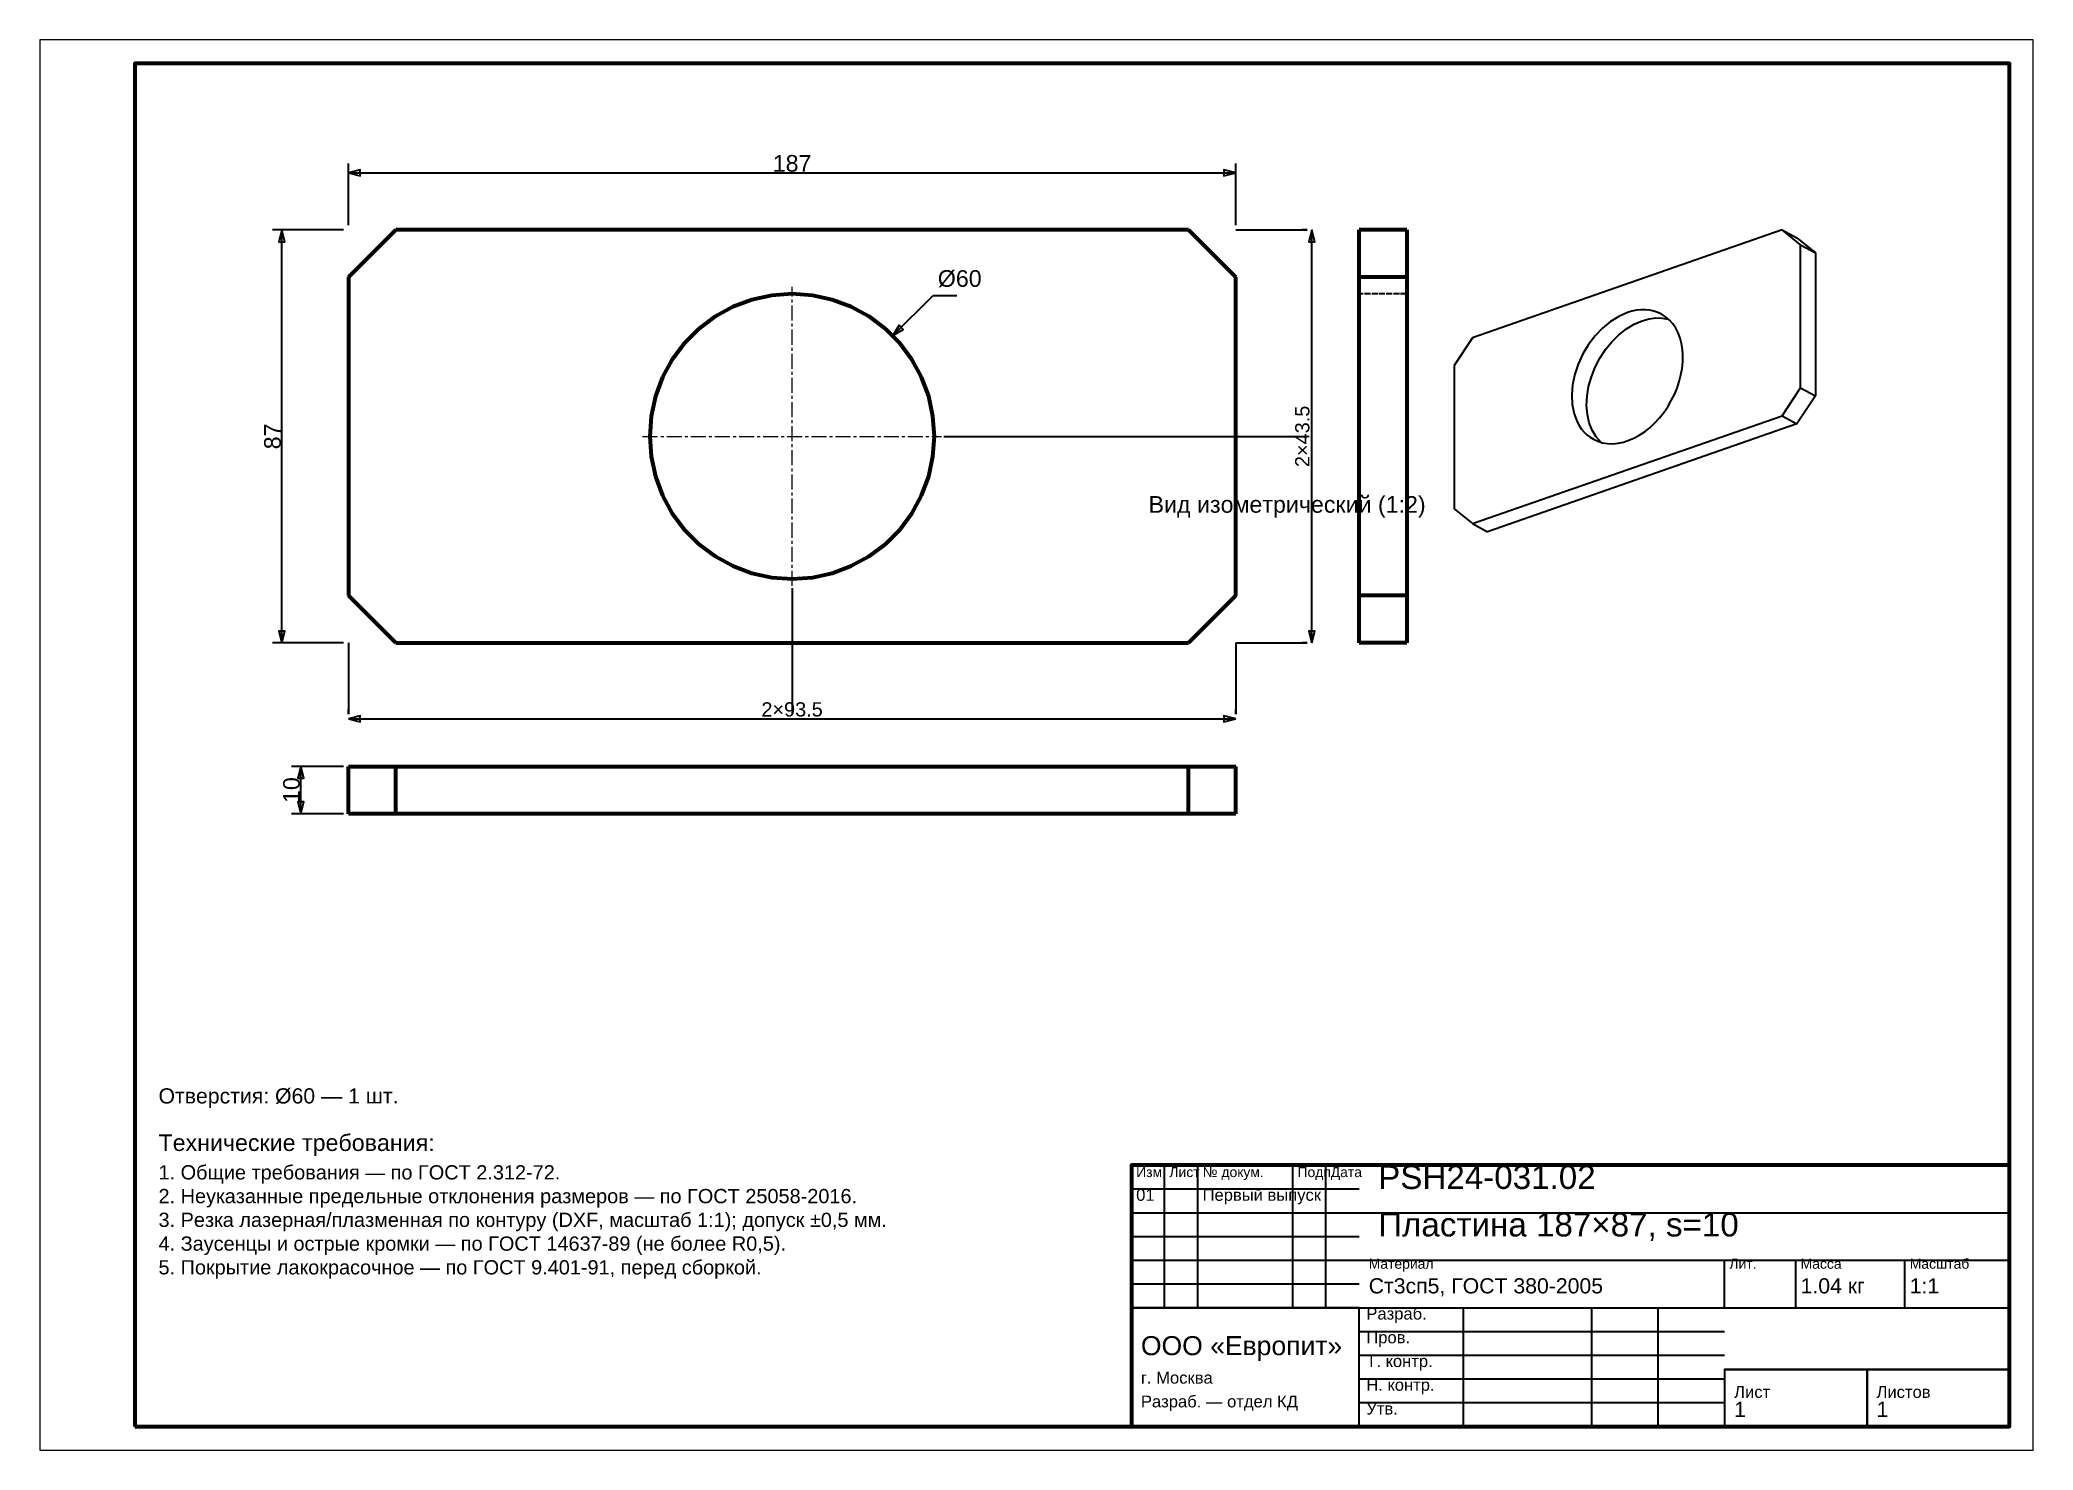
# Model space of a CAD drawing. Header units: millimetres. Extents: x 0 to 420, y 0 to 297.
import ezdxf
from ezdxf.enums import TextEntityAlignment as Align

# ---------------------------------------------------------------- set-up
doc = ezdxf.new("R2010")
doc.units = ezdxf.units.MM
doc.linetypes.add('CENTER', pattern=[5.08, 3.175, -0.635, 0.635, -0.635])
doc.linetypes.add('DASHED', pattern=[1.524, 1.27, -0.254])
doc.styles.add('GOST', font='Arial')

msp = doc.modelspace()

# ---------------------------------------------------------------- linework, layer by layer
at = {"color": 7, "lineweight": 35}
for p, q in [((65, 258), (65, 271)), ((65, 269), (252, 269)), ((252, 258), (252, 271)), ((64, 257), (49, 257)), ((51, 170), (51, 257)), ((252, 257), (267, 257)), ((267, 257), (266, 257)), ((268, 170), (268, 257)), ((179.71, 234.71), (188.2, 243.2)), ((188.2, 243.2), (193.2, 243.2)), ((190.5, 213.5), (267, 213.5)), ((158.5, 181.5), (158.5, 155)), ((64, 170), (49, 170)), ((65, 170), (65, 155)), ((252, 170), (252, 155)), ((252, 170), (267, 170)), ((267, 170), (266, 170)), ((65, 155), (65, 156)), ((252, 155), (252, 156)), ((65, 154), (252, 154)), ((64, 144), (53, 144)), ((55, 134), (55, 144)), ((64, 134), (53, 134)), ((237, 30), (237, 60)), ((244, 30), (244, 60)), ((264, 30), (264, 60)), ((271, 30), (271, 60)), ((230, 55), (278, 55)), ((230, 50), (278, 50)), ((278, 50), (415, 50)), ((230, 45), (278, 45)), ((230, 40), (278, 40)), ((278, 40), (415, 40)), ((355, 30), (355, 40)), ((370, 30), (370, 40)), ((393, 30), (393, 40)), ((230, 35), (278, 35)), ((230, 30), (278, 30)), ((278, 30), (415, 30)), ((300, 5), (300, 30)), ((327, 5), (327, 30)), ((341, 5), (341, 30)), ((278, 25), (355, 25)), ((278, 20), (355, 20)), ((355, 17), (415, 17)), ((278, 15), (355, 15)), ((278, 10), (355, 10))]:
    msp.add_line(p, q, dxfattribs=at)
at = {"color": 1, "lineweight": 70}
for p, q in [((75, 257), (65, 247)), ((242, 257), (75, 257)), ((252, 247), (242, 257)), ((288, 257), (278, 257)), ((278, 247), (278, 257)), ((288, 257), (288, 247)), ((65, 247), (65, 180)), ((252, 180), (252, 247)), ((278, 180), (278, 247)), ((288, 247), (278, 247)), ((288, 247), (288, 180)), ((146.04, 240.79), (142.28, 238.74)), ((150.05, 242.28), (146.04, 240.79)), ((154.23, 243.19), (150.05, 242.28)), ((158.5, 243.5), (154.23, 243.19)), ((162.77, 243.19), (158.5, 243.5)), ((166.95, 242.28), (162.77, 243.19)), ((170.96, 240.79), (166.95, 242.28)), ((174.72, 238.74), (170.96, 240.79)), ((138.85, 236.17), (135.83, 233.15)), ((142.28, 238.74), (138.85, 236.17)), ((178.15, 236.17), (174.72, 238.74)), ((181.17, 233.15), (178.15, 236.17)), ((135.83, 233.15), (133.26, 229.72)), ((183.74, 229.72), (181.17, 233.15)), ((133.26, 229.72), (131.21, 225.96)), ((185.79, 225.96), (183.74, 229.72)), ((131.21, 225.96), (129.72, 221.95)), ((187.28, 221.95), (185.79, 225.96)), ((129.72, 221.95), (128.81, 217.77)), ((188.19, 217.77), (187.28, 221.95)), ((128.81, 217.77), (128.5, 213.5)), ((188.5, 213.5), (188.19, 217.77)), ((128.5, 213.5), (128.81, 209.23)), ((188.19, 209.23), (188.5, 213.5)), ((128.81, 209.23), (129.72, 205.05)), ((187.28, 205.05), (188.19, 209.23)), ((129.72, 205.05), (131.21, 201.04)), ((185.79, 201.04), (187.28, 205.05)), ((131.21, 201.04), (133.26, 197.28)), ((183.74, 197.28), (185.79, 201.04)), ((133.26, 197.28), (135.83, 193.85)), ((135.83, 193.85), (138.85, 190.83)), ((178.15, 190.83), (181.17, 193.85)), ((181.17, 193.85), (183.74, 197.28)), ((138.85, 190.83), (142.28, 188.26)), ((174.72, 188.26), (178.15, 190.83)), ((142.28, 188.26), (146.04, 186.21)), ((146.04, 186.21), (150.05, 184.72)), ((166.95, 184.72), (170.96, 186.21)), ((170.96, 186.21), (174.72, 188.26)), ((150.05, 184.72), (154.23, 183.81)), ((154.23, 183.81), (158.5, 183.5)), ((158.5, 183.5), (162.77, 183.81)), ((162.77, 183.81), (166.95, 184.72)), ((65, 180), (75, 170)), ((242, 170), (252, 180)), ((278, 170), (278, 180)), ((288, 180), (278, 180)), ((288, 180), (288, 170)), ((75, 170), (242, 170)), ((288, 170), (278, 170)), ((65, 134), (65, 144)), ((65, 144), (75, 144)), ((75, 144), (242, 144)), ((75, 134), (75, 144)), ((242, 134), (242, 144)), ((242, 144), (252, 144)), ((252, 134), (252, 144)), ((75, 134), (65, 134)), ((242, 134), (75, 134)), ((252, 134), (242, 134))]:
    msp.add_line(p, q, dxfattribs=at)
at = {"color": 5, "linetype": 'DASHED', "lineweight": 35}
for p, q in [((65, 247), (75, 257)), ((75, 257), (242, 257)), ((242, 257), (252, 247)), ((288, 257), (278, 257)), ((278, 257), (278, 247)), ((288, 247), (288, 257)), ((65, 180), (65, 247)), ((252, 247), (252, 180)), ((288, 247), (278, 247)), ((278, 247), (278, 180)), ((288, 180), (288, 247)), ((142.28, 238.74), (146.04, 240.79)), ((146.04, 240.79), (150.05, 242.28)), ((150.05, 242.28), (154.23, 243.19)), ((154.23, 243.19), (158.5, 243.5)), ((158.5, 243.5), (162.77, 243.19)), ((162.77, 243.19), (166.95, 242.28)), ((166.95, 242.28), (170.96, 240.79)), ((170.96, 240.79), (174.72, 238.74)), ((288, 243.5), (278, 243.5)), ((278, 243.5), (278, 242.75)), ((278, 242.75), (278, 243.5)), ((278, 242.75), (278, 240.53)), ((278, 240.53), (278, 242.75)), ((278, 240.53), (278, 236.95)), ((278, 236.95), (278, 240.53)), ((288, 243.5), (288, 242.75)), ((288, 242.75), (288, 243.5)), ((288, 242.75), (288, 240.53)), ((288, 240.53), (288, 242.75)), ((288, 240.53), (288, 236.95)), ((288, 236.95), (288, 240.53)), ((135.83, 233.15), (138.85, 236.17)), ((138.85, 236.17), (142.28, 238.74)), ((174.72, 238.74), (178.15, 236.17)), ((178.15, 236.17), (181.17, 233.15)), ((278, 236.95), (278, 232.2)), ((278, 232.2), (278, 236.95)), ((288, 236.95), (288, 232.2)), ((288, 232.2), (288, 236.95)), ((133.26, 229.72), (135.83, 233.15)), ((181.17, 233.15), (183.74, 229.72)), ((278, 232.2), (278, 226.52)), ((278, 226.52), (278, 232.2)), ((288, 232.2), (288, 226.52)), ((288, 226.52), (288, 232.2)), ((131.21, 225.96), (133.26, 229.72)), ((183.74, 229.72), (185.79, 225.96)), ((129.72, 221.95), (131.21, 225.96)), ((185.79, 225.96), (187.28, 221.95)), ((278, 226.52), (278, 220.18)), ((278, 220.18), (278, 226.52)), ((288, 226.52), (288, 220.18)), ((288, 220.18), (288, 226.52)), ((128.81, 217.77), (129.72, 221.95)), ((187.28, 221.95), (188.19, 217.77)), ((278, 220.18), (278, 213.5)), ((278, 213.5), (278, 220.18)), ((288, 220.18), (288, 213.5)), ((288, 213.5), (288, 220.18)), ((128.5, 213.5), (128.81, 217.77)), ((188.19, 217.77), (188.5, 213.5)), ((128.81, 209.23), (128.5, 213.5)), ((188.5, 213.5), (188.19, 209.23)), ((278, 213.5), (278, 206.82)), ((278, 206.82), (278, 213.5)), ((288, 213.5), (288, 206.82)), ((288, 206.82), (288, 213.5)), ((129.72, 205.05), (128.81, 209.23)), ((188.19, 209.23), (187.28, 205.05)), ((278, 206.82), (278, 200.48)), ((278, 200.48), (278, 206.82)), ((288, 206.82), (288, 200.48)), ((288, 200.48), (288, 206.82)), ((131.21, 201.04), (129.72, 205.05)), ((187.28, 205.05), (185.79, 201.04)), ((133.26, 197.28), (131.21, 201.04)), ((185.79, 201.04), (183.74, 197.28)), ((278, 200.48), (278, 194.8)), ((278, 194.8), (278, 200.48)), ((288, 200.48), (288, 194.8)), ((288, 194.8), (288, 200.48)), ((135.83, 193.85), (133.26, 197.28)), ((138.85, 190.83), (135.83, 193.85)), ((181.17, 193.85), (178.15, 190.83)), ((183.74, 197.28), (181.17, 193.85)), ((278, 194.8), (278, 190.05)), ((278, 190.05), (278, 194.8)), ((288, 194.8), (288, 190.05)), ((288, 190.05), (288, 194.8)), ((142.28, 188.26), (138.85, 190.83)), ((178.15, 190.83), (174.72, 188.26)), ((278, 190.05), (278, 186.47)), ((278, 186.47), (278, 190.05)), ((288, 190.05), (288, 186.47)), ((288, 186.47), (288, 190.05)), ((146.04, 186.21), (142.28, 188.26)), ((150.05, 184.72), (146.04, 186.21)), ((170.96, 186.21), (166.95, 184.72)), ((174.72, 188.26), (170.96, 186.21)), ((278, 186.47), (278, 184.25)), ((278, 184.25), (278, 186.47)), ((288, 186.47), (288, 184.25)), ((288, 184.25), (288, 186.47)), ((154.23, 183.81), (150.05, 184.72)), ((158.5, 183.5), (154.23, 183.81)), ((162.77, 183.81), (158.5, 183.5)), ((166.95, 184.72), (162.77, 183.81)), ((278, 184.25), (278, 183.5)), ((278, 183.5), (278, 184.25)), ((288, 184.25), (288, 183.5)), ((288, 183.5), (288, 184.25)), ((75, 170), (65, 180)), ((252, 180), (242, 170)), ((288, 180), (278, 180)), ((278, 180), (278, 170)), ((288, 170), (288, 180)), ((242, 170), (75, 170)), ((288, 170), (278, 170)), ((75, 144), (65, 144)), ((65, 134), (65, 144)), ((242, 144), (75, 144)), ((75, 134), (75, 144)), ((129.25, 144), (128.5, 144)), ((128.5, 144), (128.69, 144)), ((128.69, 144), (129.25, 144)), ((131.47, 144), (129.25, 144)), ((129.25, 144), (130.18, 144)), ((130.18, 144), (131.47, 144)), ((135.05, 144), (131.47, 144)), ((131.47, 144), (133.1, 144)), ((133.1, 144), (135.05, 144)), ((139.8, 144), (135.05, 144)), ((135.05, 144), (137.29, 144)), ((137.29, 144), (139.8, 144)), ((145.48, 144), (139.8, 144)), ((139.8, 144), (142.54, 144)), ((142.54, 144), (145.48, 144)), ((151.82, 144), (145.48, 144)), ((145.48, 144), (148.59, 144)), ((148.59, 144), (151.82, 144)), ((158.5, 144), (151.82, 144)), ((151.82, 144), (155.14, 144)), ((155.14, 144), (158.5, 144)), ((158.5, 144), (161.86, 144)), ((165.18, 144), (158.5, 144)), ((161.86, 144), (165.18, 144)), ((165.18, 144), (168.41, 144)), ((171.52, 144), (165.18, 144)), ((168.41, 144), (171.52, 144)), ((171.52, 144), (174.46, 144)), ((177.2, 144), (171.52, 144)), ((174.46, 144), (177.2, 144)), ((177.2, 144), (179.71, 144)), ((181.95, 144), (177.2, 144)), ((179.71, 144), (181.95, 144)), ((181.95, 144), (183.9, 144)), ((185.53, 144), (181.95, 144)), ((183.9, 144), (185.53, 144)), ((185.53, 144), (186.82, 144)), ((187.75, 144), (185.53, 144)), ((186.82, 144), (187.75, 144)), ((187.75, 144), (188.31, 144)), ((188.5, 144), (187.75, 144)), ((188.31, 144), (188.5, 144)), ((252, 144), (242, 144)), ((242, 134), (242, 144)), ((252, 134), (252, 144)), ((65, 134), (75, 134)), ((75, 134), (242, 134)), ((128.69, 134), (128.5, 134)), ((128.5, 134), (129.25, 134)), ((129.25, 134), (128.69, 134)), ((130.18, 134), (129.25, 134)), ((129.25, 134), (131.47, 134)), ((131.47, 134), (130.18, 134)), ((133.1, 134), (131.47, 134)), ((131.47, 134), (135.05, 134)), ((135.05, 134), (133.1, 134)), ((137.29, 134), (135.05, 134)), ((135.05, 134), (139.8, 134)), ((139.8, 134), (137.29, 134)), ((142.54, 134), (139.8, 134)), ((139.8, 134), (145.48, 134)), ((145.48, 134), (142.54, 134)), ((148.59, 134), (145.48, 134)), ((145.48, 134), (151.82, 134)), ((151.82, 134), (148.59, 134)), ((155.14, 134), (151.82, 134)), ((151.82, 134), (158.5, 134)), ((158.5, 134), (155.14, 134)), ((158.5, 134), (165.18, 134)), ((161.86, 134), (158.5, 134)), ((165.18, 134), (161.86, 134)), ((165.18, 134), (171.52, 134)), ((168.41, 134), (165.18, 134)), ((171.52, 134), (168.41, 134)), ((171.52, 134), (177.2, 134)), ((174.46, 134), (171.52, 134)), ((177.2, 134), (174.46, 134)), ((177.2, 134), (181.95, 134)), ((179.71, 134), (177.2, 134)), ((181.95, 134), (179.71, 134)), ((181.95, 134), (185.53, 134)), ((183.9, 134), (181.95, 134)), ((185.53, 134), (183.9, 134)), ((185.53, 134), (187.75, 134)), ((186.82, 134), (185.53, 134)), ((187.75, 134), (186.82, 134)), ((187.75, 134), (188.5, 134)), ((188.31, 134), (187.75, 134)), ((188.5, 134), (188.31, 134)), ((242, 134), (252, 134))]:
    msp.add_line(p, q, dxfattribs=at)
at = {"color": 1, "lineweight": 35}
for p, q in [((367.11, 257), (301.9, 234.27)), ((367.11, 257), (370.23, 255.3)), ((371.01, 253.86), (367.11, 257)), ((370.23, 255.3), (374.13, 252.16)), ((371.01, 253.86), (374.13, 252.16)), ((371.01, 223.71), (371.01, 253.86)), ((374.13, 252.16), (374.13, 222.01)), ((334.51, 239.56), (332.7, 238.77)), ((335.47, 239.85), (334.51, 239.56)), ((336.43, 240.05), (335.47, 239.85)), ((337.37, 240.15), (336.43, 240.05)), ((338.3, 240.15), (337.37, 240.15)), ((339.2, 240.06), (338.3, 240.15)), ((340.06, 239.88), (339.2, 240.06)), ((340.89, 239.6), (340.06, 239.88)), ((341.68, 239.23), (340.89, 239.6)), ((329.25, 236.29), (327.69, 234.67)), ((330.93, 237.67), (329.25, 236.29)), ((332.7, 238.77), (330.93, 237.67)), ((332.71, 234.89), (334.29, 236.13)), ((334.29, 236.13), (335.94, 237.13)), ((335.94, 237.13), (337.63, 237.86)), ((337.63, 237.86), (339.06, 238.26)), ((339.06, 238.26), (340.47, 238.45)), ((340.47, 238.45), (341.84, 238.42)), ((342.55, 238.67), (341.68, 239.23)), ((341.84, 238.42), (343.14, 238.19)), ((343.35, 237.99), (342.55, 238.67)), ((344.06, 237.2), (343.35, 237.99)), ((344.68, 236.3), (344.06, 237.2)), ((345.2, 235.3), (344.68, 236.3)), ((345.62, 234.21), (345.2, 235.3)), ((301.9, 234.27), (298, 228.41)), ((326.3, 232.84), (325.11, 230.85)), ((327.69, 234.67), (326.3, 232.84)), ((328.7, 229.98), (329.88, 231.78)), ((329.88, 231.78), (331.23, 233.43)), ((331.23, 233.43), (332.71, 234.89)), ((345.93, 233.04), (345.62, 234.21)), ((346.13, 231.81), (345.93, 233.04)), ((346.21, 230.52), (346.13, 231.81)), ((298, 228.41), (298, 198.26)), ((324.14, 228.74), (323.42, 226.57)), ((325.11, 230.85), (324.14, 228.74)), ((326.91, 226.06), (327.7, 228.06)), ((327.7, 228.06), (328.7, 229.98)), ((345.8, 226.44), (346.05, 227.82)), ((346.05, 227.82), (346.19, 229.18)), ((346.19, 229.18), (346.21, 230.52)), ((322.97, 224.38), (322.79, 222.24)), ((323.42, 226.57), (322.97, 224.38)), ((326.01, 221.99), (326.34, 224.02)), ((326.34, 224.02), (326.91, 226.06)), ((344.42, 222.33), (344.99, 223.68)), ((344.99, 223.68), (345.45, 225.06)), ((345.45, 225.06), (345.8, 226.44)), ((367.11, 217.85), (371.01, 223.71)), ((371.01, 223.71), (374.13, 222.01)), ((322.79, 222.24), (322.9, 220.19)), ((322.9, 220.19), (323.28, 218.27)), ((325.92, 220.02), (326.01, 221.99)), ((326.07, 218.13), (325.92, 220.02)), ((341.28, 217.41), (342.19, 218.54)), ((342.19, 218.54), (343.02, 219.75)), ((343.02, 219.75), (343.76, 221.02)), ((343.76, 221.02), (344.42, 222.33)), ((374.13, 222.01), (370.23, 216.15)), ((301.9, 195.12), (367.11, 217.85)), ((370.23, 216.15), (305.03, 193.42)), ((323.28, 218.27), (323.94, 216.55)), ((323.94, 216.55), (324.36, 215.77)), ((324.36, 215.77), (324.85, 215.05)), ((324.85, 215.05), (325.39, 214.4)), ((325.39, 214.4), (325.99, 213.82)), ((326.47, 216.37), (326.07, 218.13)), ((327.1, 214.78), (326.47, 216.37)), ((327.95, 213.39), (327.1, 214.78)), ((337.11, 213.8), (338.22, 214.55)), ((338.22, 214.55), (339.29, 215.4)), ((339.29, 215.4), (340.31, 216.36)), ((340.31, 216.36), (341.28, 217.41)), ((367.11, 217.85), (370.23, 216.15)), ((325.99, 213.82), (326.63, 213.32)), ((326.63, 213.32), (327.33, 212.89)), ((327.33, 212.89), (328.27, 212.46)), ((329, 212.22), (327.95, 213.39)), ((328.27, 212.46), (329.27, 212.16)), ((329.27, 212.16), (330.33, 211.99)), ((330.33, 211.99), (331.42, 211.96)), ((331.42, 211.96), (332.54, 212.06)), ((332.54, 212.06), (333.68, 212.3)), ((333.68, 212.3), (334.83, 212.68)), ((334.83, 212.68), (335.98, 213.18)), ((335.98, 213.18), (337.11, 213.8)), ((298, 198.26), (301.9, 195.12)), ((301.9, 195.12), (305.03, 193.42))]:
    msp.add_line(p, q, dxfattribs=at)
at = {"color": 4, "linetype": 'CENTER', "lineweight": 25}
for p, q in [((158.5, 182), (158.5, 245)), ((127, 213.5), (190, 213.5))]:
    msp.add_line(p, q, dxfattribs=at)
at = {"color": 7, "lineweight": 25}
msp.add_lwpolyline([(0, 0), (420, 0), (420, 297), (0, 297)], close=True, dxfattribs=at)
at = {"color": 7, "lineweight": 70}
for points in [[(20, 5), (415, 5), (415, 292), (20, 292)], [(230, 5), (415, 5), (415, 60), (230, 60)]]:
    msp.add_lwpolyline(points, close=True, dxfattribs=at)
at = {"color": 7, "lineweight": 35}
for points in [[(65, 269), (67.5, 268.38), (67.5, 269.62)], [(252, 269), (249.5, 269.62), (249.5, 268.38)], [(51, 257), (50.38, 254.5), (51.62, 254.5)], [(268, 257), (267.38, 254.5), (268.63, 254.5)], [(179.71, 234.71), (181.92, 236.04), (181.04, 236.92)], [(51, 170), (51.62, 172.5), (50.38, 172.5)], [(268, 170), (268.63, 172.5), (267.38, 172.5)], [(65, 154), (67.5, 153.37), (67.5, 154.62)], [(252, 154), (249.5, 154.62), (249.5, 153.37)], [(55, 144), (54.38, 141.5), (55.62, 141.5)], [(55, 134), (55.62, 136.5), (54.38, 136.5)], [(230, 5), (278, 5), (278, 30), (230, 30)], [(355, 5), (385, 5), (385, 17), (355, 17)], [(385, 5), (415, 5), (415, 17), (385, 17)]]:
    msp.add_lwpolyline(points, close=True, dxfattribs=at)

# ---------------------------------------------------------------- texts
at = {"color": 7, "style": 'GOST'}
for s, height, p in [('187', 3.5, (158.5, 271)), ('2×93.5', 3, (158.5, 156))]:
    msp.add_text(s, height=height, dxfattribs=at).set_placement(p, align=Align.MIDDLE)
msp.add_text('Ø60', height=3.5, dxfattribs=at).set_placement((189.2, 245))
for s, height, p in [('2×43.5', 3, (266, 213.5)), ('87', 3.5, (49, 213.5)), ('10', 3.5, (53, 139))]:
    msp.add_text(s, height=height, rotation=90, dxfattribs=at).set_placement(p, align=Align.MIDDLE)
at = {"color": 3, "style": 'GOST'}
msp.add_text('Вид изометрический (1:2)', height=3.5, dxfattribs=at).set_placement((292, 197.42), align=Align.RIGHT)
at = {"color": 6, "style": 'GOST'}
msp.add_text('Отверстия: Ø60 — 1 шт.', height=3.2, dxfattribs=at).set_placement((25, 73))
at = {"color": 3, "style": 'GOST'}
for s, height, p in [('Технические требования:', 3.5, (25, 63)), ('1. Общие требования — по ГОСТ 2.312-72.', 3, (25, 57)), ('Изм.', 2.1, (231, 57.5)), ('Лист', 2.1, (238, 57.5)), ('№ докум.', 2.1, (245, 57.5)), ('Подп.', 2.1, (265, 57.5)), ('Дата', 2.1, (272, 57.5)), ('PSH24-031.02', 5, (282, 55)), ('2. Неуказанные предельные отклонения размеров — по ГОСТ 25058-2016.', 3, (25, 52)), ('01', 2.5, (231, 52.5)), ('Первый выпуск', 2.5, (245, 52.5)), ('3. Резка лазерная/плазменная по контуру (DXF, масштаб 1:1); допуск ±0,5 мм.', 3, (25, 47)), ('Пластина 187×87, s=10', 5, (282, 45)), ('4. Заусенцы и острые кромки — по ГОСТ 14637-89 (не более R0,5).', 3, (25, 42)), ('5. Покрытие лакокрасочное — по ГОСТ 9.401-91, перед сборкой.', 3, (25, 37)), ('Материал', 2.1, (280, 38.2)), ('Лит.', 2.1, (356, 38.2)), ('Масса', 2.1, (371, 38.2)), ('Масштаб', 2.1, (394, 38.2)), ('Ст3сп5, ГОСТ 380-2005', 3.2, (280, 33)), ('1.04 кг', 3.2, (371, 33)), ('1:1', 3.2, (394, 33)), ('Разраб.', 2.5, (279.5, 27.5)), ('ООО «Европит»', 4, (232, 20)), ('Пров.', 2.5, (279.5, 22.5)), ('Т. контр.', 2.5, (279.5, 17.5)), ('г. Москва', 2.5, (232, 14)), ('Н. контр.', 2.5, (279.5, 12.5)), ('Лист', 2.5, (357, 11)), ('Листов', 2.5, (387, 11)), ('Разраб. — отдел КД', 2.5, (232, 9)), ('Утв.', 2.5, (279.5, 7.5)), ('1', 3.2, (357, 7)), ('1', 3.2, (387, 7))]:
    msp.add_text(s, height=height, dxfattribs=at).set_placement(p)

doc.saveas('drawing.dxf')
